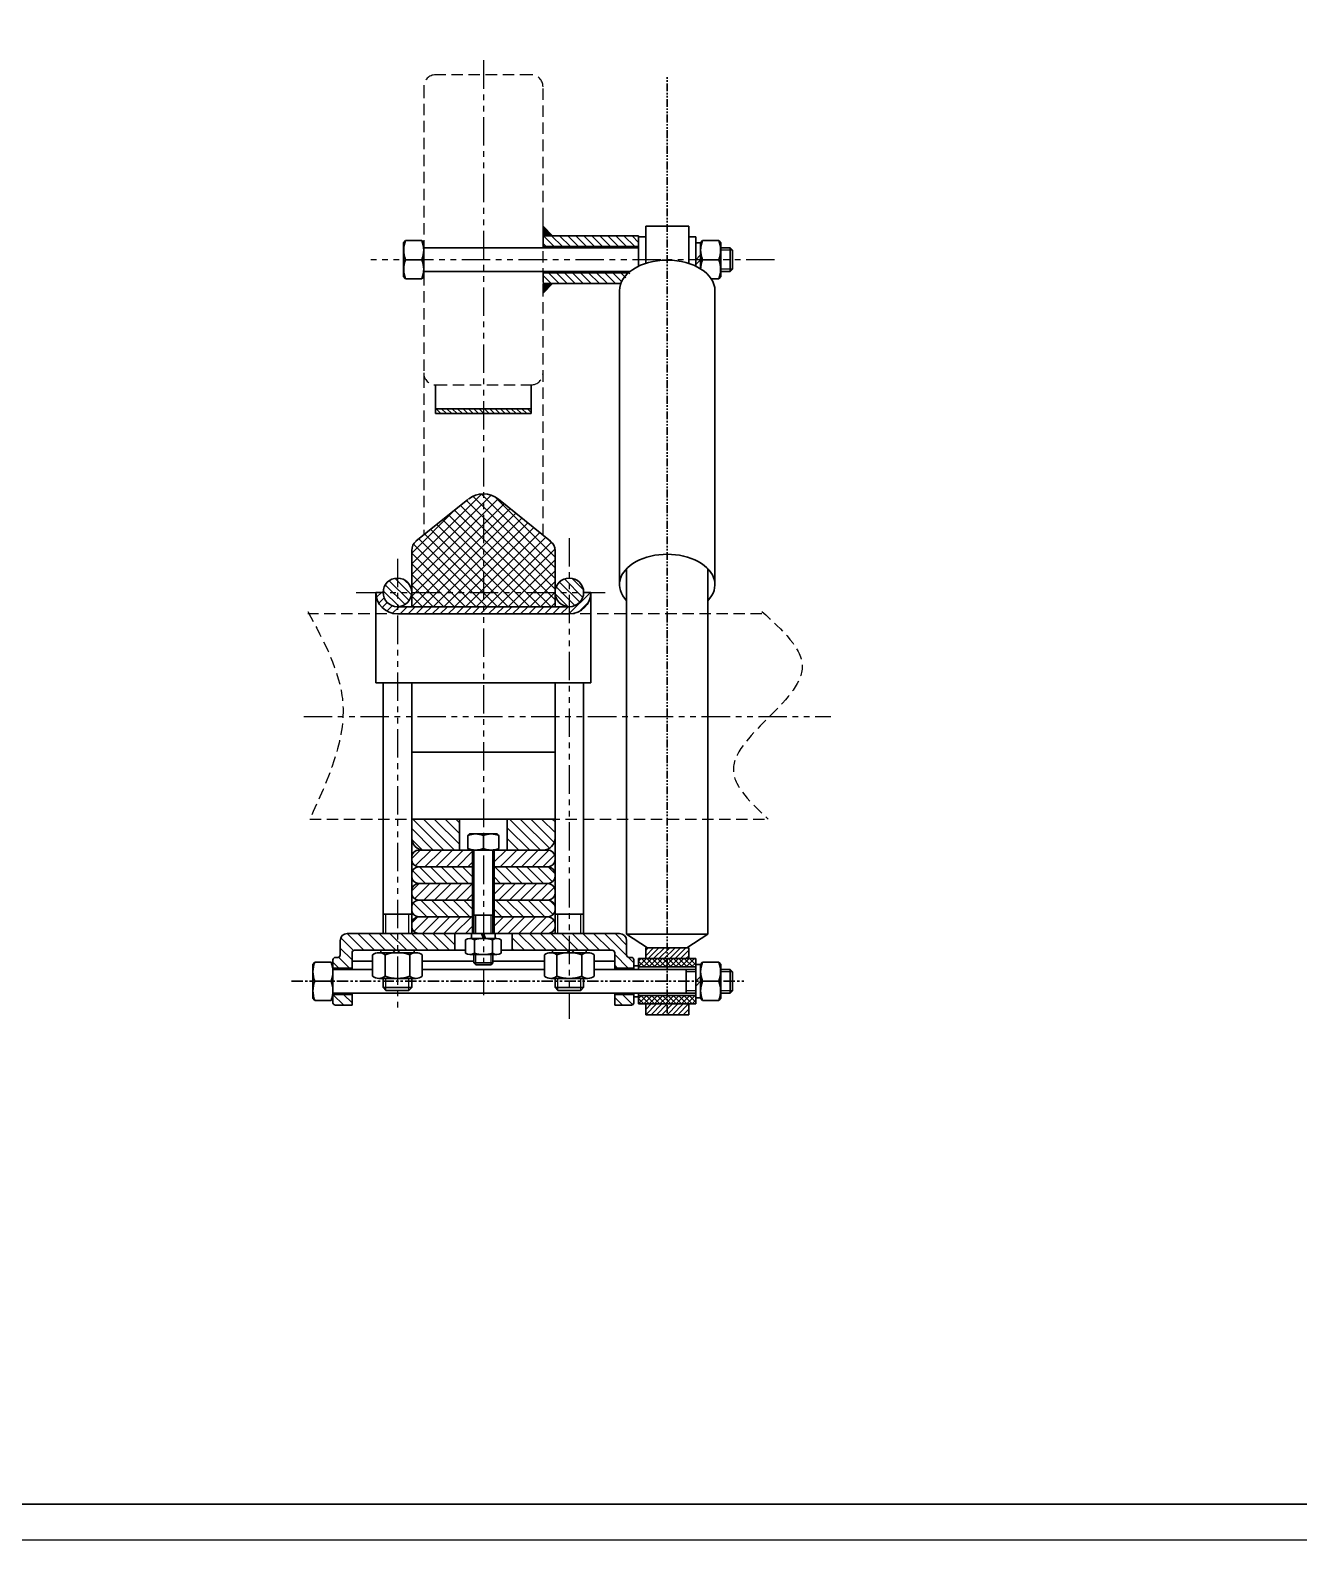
# Model space of a CAD drawing. Header units: millimetres. Extents: x -4667 to 8941, y -1665 to 5310.
# Drawn here: x -1939.2 to -1584.9, y 2873.4 to 3295.2 of the extents above; entities that cross this region are included whole.
import ezdxf

# ---------------------------------------------------------------- set-up
doc = ezdxf.new("R2010")
doc.units = ezdxf.units.MM
doc.linetypes.add('DASHED2', pattern=[9.525, 6.35, -3.175])
doc.linetypes.add('PHANTOM2', pattern=[31.75, 15.875, -3.175, 3.175, -3.175, 3.175, -3.175])
for name, color, linetype in [('双点划线、', 3, 'PHANTOM2'), ('细实线', 3, 'CONTINUOUS'), ('虚线', 4, 'DASHED2')]:
    doc.layers.add(name, color=color, linetype=linetype)
doc.layers.add('粗实线', color=2, linetype='CONTINUOUS', lineweight=30)

msp = doc.modelspace()

# ---------------------------------------------------------------- hatches: boundary and pattern name
at = {"layer": '粗实线', "ltscale": 0.5}
for points in [[(-1795.95, 3240.42), (-1795.95, 3237.75), (-1793.29, 3237.75)], [(-1793.29, 3224.42), (-1795.95, 3224.42), (-1795.95, 3221.75)]]:
    msp.add_hatch(color=256, dxfattribs=at).paths.add_polyline_path(points)
at = {"layer": '细实线', "ltscale": 0.5}
h = msp.add_hatch(dxfattribs=at)
h.set_pattern_fill('ANSI31', color=256, scale=0.666667, style=0)
h.set_pattern_definition([(45, (-1832.621, 3042.7759), (-1.496709, 1.496709), [])])
h.paths.add_polyline_path([(-1752.97, 3419.65, 0.414214), (-1754.97, 3421.65), (-1772.97, 3421.65), (-1772.97, 3416.98), (-1754.97, 3416.98, 0.414214), (-1752.97, 3418.98)], flags=17)
h.paths.add_polyline_path([(-1772.97, 3421.65), (-1790.97, 3421.65, 0.414214), (-1792.97, 3419.65), (-1792.97, 3418.98, 0.414214), (-1790.97, 3416.98), (-1772.97, 3416.98)], flags=17)
h.paths.add_polyline_path([(-1772.97, 3439.65), (-1790.97, 3439.65, 0.414214), (-1792.97, 3437.65), (-1792.97, 3436.98, 0.414214), (-1790.97, 3434.98), (-1772.97, 3434.98)], flags=17)
h.paths.add_polyline_path([(-1752.97, 3436.98), (-1752.97, 3437.65, 0.414214), (-1754.97, 3439.65), (-1772.97, 3439.65), (-1772.97, 3434.98), (-1754.97, 3434.98, 0.414214)], flags=17)
h.paths.add_polyline_path([(-1754.97, 3434.98, 0.414214), (-1752.97, 3436.98), (-1752.97, 3437.65, 0.414214), (-1754.97, 3439.65), (-1772.97, 3439.65), (-1772.97, 3434.98)])
h.paths.add_polyline_path([(-1772.97, 3434.98), (-1772.97, 3439.65), (-1790.97, 3439.65, 0.414214), (-1792.97, 3437.65), (-1792.97, 3436.98, 0.414214), (-1790.97, 3434.98)])
h.paths.add_polyline_path([(-1790.97, 3421.65, 0.414214), (-1792.97, 3419.65), (-1792.97, 3418.98, 0.414214), (-1790.97, 3416.98), (-1772.97, 3416.98), (-1772.97, 3421.65)], flags=17)
h.paths.add_polyline_path([(-1754.97, 3416.98, 0.414214), (-1752.97, 3418.98), (-1752.97, 3419.65, 0.414214), (-1754.97, 3421.65), (-1772.97, 3421.65), (-1772.97, 3416.98)], flags=17)
h.paths.add_polyline_path([(-1815.62, 3061.44), (-1815.62, 3066.11), (-1830.62, 3066.11, 0.414214), (-1832.62, 3064.11), (-1832.62, 3063.44, 0.414214), (-1830.62, 3061.44)])
h.paths.add_polyline_path([(-1794.62, 3061.44, 0.414214), (-1792.62, 3063.44), (-1792.62, 3064.11, 0.414214), (-1794.62, 3066.11), (-1809.62, 3066.11), (-1809.62, 3061.44)])
h.paths.add_polyline_path([(-1830.62, 3056.78, 0.414214), (-1832.62, 3054.78), (-1832.62, 3054.11, 0.414214), (-1830.62, 3052.11), (-1815.62, 3052.11), (-1815.62, 3056.78)])
h.paths.add_polyline_path([(-1794.62, 3052.11, 0.414214), (-1792.62, 3054.11), (-1792.62, 3054.78, 0.414214), (-1794.62, 3056.78), (-1809.62, 3056.78), (-1809.62, 3052.11)])
h.paths.add_polyline_path([(-1815.62, 3042.78), (-1815.62, 3047.44), (-1830.62, 3047.44, 0.414214), (-1832.62, 3045.44), (-1832.62, 3044.78, 0.414214), (-1830.62, 3042.78)])
h.paths.add_polyline_path([(-1794.62, 3042.78, 0.414214), (-1792.62, 3044.78), (-1792.62, 3045.44, 0.414214), (-1794.62, 3047.44), (-1809.62, 3047.44), (-1809.62, 3042.78), (-1809.29, 3042.78)])
h = msp.add_hatch(dxfattribs=at)
h.set_pattern_fill('ANSI31', color=256, scale=0.5, angle=90, style=0)
h.set_pattern_definition([(135, (-1795.9544, 3224.418), (-1.12253, -1.12253), [])])
h.paths.add_polyline_path([(-1769.29, 3237.75), (-1795.95, 3237.75), (-1795.95, 3234.75), (-1769.29, 3234.75)])
edge = h.paths.add_edge_path()
edge.add_ellipse((-1761.29, 3222.4), major_axis=(-13.33, 0), ratio=0.642788, start_angle=324.1852, end_angle=346.4008, ccw=False)
edge.add_line((-1772.1, 3227.42), (-1795.95, 3227.42))
edge.add_line((-1795.95, 3227.42), (-1795.95, 3224.75))
edge.add_line((-1795.95, 3224.75), (-1795.95, 3224.42))
edge.add_line((-1795.95, 3224.42), (-1793.29, 3224.42))
edge.add_line((-1793.29, 3224.42), (-1774.25, 3224.42))
h = msp.add_hatch(dxfattribs=at)
h.set_pattern_fill('ANSI31', color=256, scale=0.333333, angle=90, style=0)
h.set_pattern_definition([(135, (-1825.9544, 3188.087), (-0.748355, -0.748355), [])])
h.paths.add_polyline_path([(-1812.62, 3189.42), (-1825.95, 3189.42), (-1825.95, 3188.09), (-1812.62, 3188.09)])
h.paths.add_polyline_path([(-1799.29, 3189.42), (-1812.62, 3189.42), (-1812.62, 3188.09), (-1799.29, 3188.09)])
h = msp.add_hatch(dxfattribs=at)
h.set_pattern_fill('ANSI37', color=256, scale=0.666667, angle=90, style=0)
h.set_pattern_definition([(135, (-1832.621, 3134.1092), (-1.49671, -1.49671), []), (225, (-1832.621, 3134.1092), (1.49671, -1.49671), [])])
h.paths.add_polyline_path([(-1812.62, 3138.11), (-1792.62, 3138.11), (-1792.62, 3149.85, 0.226756), (-1793.86, 3152.44), (-1808.44, 3164.2, 0.171363), (-1812.62, 3165.68)])
h.paths.add_polyline_path([(-1812.62, 3165.68, 0.171363), (-1816.81, 3164.2), (-1831.38, 3152.44, 0.226756), (-1832.62, 3149.85), (-1832.62, 3138.11), (-1812.62, 3138.11)])
h.paths.add_polyline_path([(-1812.62, 3134.11), (-1812.62, 3138.11), (-1832.62, 3138.11), (-1832.62, 3134.11)])
h.paths.add_polyline_path([(-1792.62, 3134.11), (-1792.62, 3138.11), (-1812.62, 3138.11), (-1812.62, 3134.11)])
h = msp.add_hatch(dxfattribs=at)
h.set_pattern_fill('ANSI31', color=256, scale=0.5, angle=90, style=0)
h.set_pattern_definition([(135, (-1840.6211, 3134.1092), (-1.12253, -1.12253), [])])
h.paths.add_polyline_path([(-1836.62, 3142.11, 0.414214), (-1840.62, 3138.11), (-1836.62, 3138.11)])
h.paths.add_polyline_path([(-1832.62, 3138.11, 0.414214), (-1836.62, 3142.11), (-1836.62, 3138.11)])
h.paths.add_polyline_path([(-1832.62, 3138.11), (-1836.62, 3138.11), (-1836.62, 3134.11, 0.414214)])
h.paths.add_polyline_path([(-1836.62, 3138.11), (-1840.62, 3138.11, 0.414214), (-1836.62, 3134.11)])
h.paths.add_polyline_path([(-1788.62, 3142.11, 0.414214), (-1792.62, 3138.11), (-1788.62, 3138.11)])
h.paths.add_polyline_path([(-1784.62, 3138.11, 0.414214), (-1788.62, 3142.11), (-1788.62, 3138.11)])
h.paths.add_polyline_path([(-1788.62, 3134.11, 0.414214), (-1784.62, 3138.11), (-1788.62, 3138.11)])
h.paths.add_polyline_path([(-1788.62, 3134.11), (-1788.62, 3138.11), (-1792.62, 3138.11, 0.414214)])
h = msp.add_hatch(dxfattribs=at)
h.set_pattern_fill('ANSI31', color=256, scale=0.5, style=0)
h.set_pattern_definition([(45, (-1842.6211, 3132.1092), (-1.12253, 1.12253), [])])
h.paths.add_polyline_path([(-1812.62, 3134.11), (-1836.62, 3134.11), (-1836.62, 3132.11), (-1812.62, 3132.11)])
h.paths.add_polyline_path([(-1788.62, 3134.11), (-1812.62, 3134.11), (-1812.62, 3132.11), (-1788.62, 3132.11)])
h.paths.add_polyline_path([(-1782.62, 3138.11), (-1784.62, 3138.11, -0.414214), (-1788.62, 3134.11), (-1788.62, 3132.11, 0.414214)])
h.paths.add_polyline_path([(-1840.62, 3138.11), (-1842.62, 3138.11, 0.414214), (-1836.62, 3132.11), (-1836.62, 3134.11, -0.414214)])
h = msp.add_hatch(dxfattribs=at)
h.set_pattern_fill('ANSI31', color=256, scale=0.666667, angle=90, style=0)
h.set_pattern_definition([(135, (-1832.621, 3066.1092), (-1.49671, -1.49671), [])])
h.paths.add_polyline_path([(-1819.29, 3074.78), (-1832.62, 3074.78), (-1832.62, 3069.44, 0.414214), (-1829.29, 3066.11), (-1819.29, 3066.11)])
h.paths.add_polyline_path([(-1792.62, 3069.44), (-1792.62, 3074.78), (-1805.95, 3074.78), (-1805.95, 3066.11), (-1795.95, 3066.11, 0.414214)])
h = msp.add_hatch(dxfattribs=at)
h.set_pattern_fill('ANSI31', color=256, scale=0.666667, angle=90, style=0)
h.set_pattern_definition([(135, (-1854.621, 3022.7759), (-1.49671, -1.49671), [])])
h.paths.add_polyline_path([(-1820.62, 3042.78), (-1836.62, 3042.78), (-1836.62, 3038.11), (-1832.29, 3038.11), (-1820.62, 3038.11)])
h.paths.add_polyline_path([(-1836.62, 3042.78), (-1850.62, 3042.78, 0.414214), (-1852.62, 3040.78), (-1852.62, 3036.78, -0.414214), (-1853.29, 3036.11), (-1853.95, 3036.11, 0.414214), (-1854.62, 3035.44), (-1854.62, 3033.11), (-1849.29, 3033.11), (-1849.29, 3037.44, -0.414214), (-1848.62, 3038.11), (-1836.62, 3038.11)])
h.paths.add_polyline_path([(-1849.29, 3025.78), (-1854.62, 3025.78), (-1854.62, 3024.72), (-1854.62, 3023.44, 0.414214), (-1853.95, 3022.78), (-1849.29, 3022.78)])
h.paths.add_polyline_path([(-1788.62, 3042.78), (-1804.62, 3042.78), (-1804.62, 3038.11), (-1788.62, 3038.11)])
h.paths.add_polyline_path([(-1772.62, 3040.78, 0.414214), (-1774.62, 3042.78), (-1788.62, 3042.78), (-1788.62, 3038.11), (-1776.62, 3038.11, -0.414214), (-1775.95, 3037.44), (-1775.95, 3033.11), (-1770.62, 3033.11), (-1770.62, 3035.44, 0.414214), (-1771.29, 3036.11), (-1771.95, 3036.11, -0.414214), (-1772.62, 3036.78)])
h.paths.add_polyline_path([(-1770.62, 3025.78), (-1775.95, 3025.78), (-1775.95, 3022.78), (-1772.62, 3022.78), (-1771.29, 3022.78, 0.414214), (-1770.62, 3023.44)])
h.paths.add_polyline_path([(-1792.62, 3049.44), (-1792.62, 3050.11, 0.414214), (-1794.62, 3052.11), (-1809.62, 3052.11), (-1809.62, 3047.44), (-1794.62, 3047.44, 0.414214)])
h.paths.add_polyline_path([(-1815.62, 3052.11), (-1830.62, 3052.11, 0.414214), (-1832.62, 3050.11), (-1832.62, 3049.44, 0.414214), (-1830.62, 3047.44), (-1815.62, 3047.44)])
h.paths.add_polyline_path([(-1815.62, 3061.44), (-1830.62, 3061.44, 0.414214), (-1832.62, 3059.44), (-1832.62, 3058.78, 0.414214), (-1830.62, 3056.78), (-1815.62, 3056.78)])
h.paths.add_polyline_path([(-1792.62, 3058.78), (-1792.62, 3059.44, 0.414214), (-1794.62, 3061.44), (-1809.62, 3061.44), (-1809.62, 3056.78), (-1794.62, 3056.78, 0.414214)])
h = msp.add_hatch(dxfattribs=at)
h.set_pattern_fill('ANSI31', color=256, scale=0.333333, style=0)
h.set_pattern_definition([(45, (-1767.2878, 3020.1092), (-0.748355, 0.748355), [])])
h.paths.add_polyline_path([(-1761.29, 3038.78), (-1761.29, 3035.78), (-1755.29, 3035.78), (-1755.29, 3038.78)])
h.paths.add_polyline_path([(-1755.29, 3020.11), (-1755.29, 3023.11), (-1767.29, 3023.11), (-1767.29, 3020.11)])
h.paths.add_polyline_path([(-1761.29, 3035.78), (-1761.29, 3038.78), (-1767.29, 3038.78), (-1767.29, 3035.78)])
h = msp.add_hatch(dxfattribs=at)
h.set_pattern_fill('ANSI37', color=256, scale=0.333333, style=0)
h.set_pattern_definition([(45, (-1769.2878, 3023.1092), (-0.748355, 0.748355), []), (135, (-1769.2878, 3023.1092), (-0.748355, -0.748355), [])])
h.paths.add_polyline_path([(-1761.29, 3035.78), (-1769.29, 3035.78), (-1769.29, 3033.44), (-1761.29, 3033.44)])
h.paths.add_polyline_path([(-1753.29, 3035.78), (-1761.29, 3035.78), (-1761.29, 3033.44), (-1753.29, 3033.44), (-1753.29, 3034.11)])
h.paths.add_polyline_path([(-1753.29, 3025.44), (-1761.29, 3025.44), (-1761.29, 3023.11), (-1753.29, 3023.11)])
h.paths.add_polyline_path([(-1761.29, 3025.44), (-1769.29, 3025.44), (-1769.29, 3023.11), (-1761.29, 3023.11)])

# ---------------------------------------------------------------- linework, layer by layer
at = {"layer": '双点划线、', "ltscale": 0.5}
for p, q in [((-1812.62, 3286.8), (-1812.62, 3025.55)), ((-1731.33, 3231.08), (-1844.01, 3231.08)), ((-1788.62, 3153.29), (-1788.62, 3018.98)), ((-1836.62, 3147.5), (-1836.62, 3021.34)), ((-1848.18, 3138.11), (-1778.64, 3138.11)), ((-1862.8, 3103.44), (-1715.63, 3103.44))]:
    msp.add_line(p, q, dxfattribs=at)
at = {"layer": '双点划线、', "lineweight": 35, "ltscale": 0.1375}
msp.add_line((-1761.29, 3020.58), (-1761.29, 3282.41), dxfattribs=at)
at = {"layer": '双点划线、', "lineweight": 35, "ltscale": 0.2}
msp.add_line((-1866.21, 3029.44), (-1739.72, 3029.44), dxfattribs=at)
at = {"layer": '粗实线', "ltscale": 0.5}
for p, q in [((-1795.95, 3237.75), (-1795.95, 3240.42)), ((-1793.29, 3237.75), (-1795.95, 3240.42)), ((-1755.29, 3240.42), (-1767.29, 3240.42)), ((-1767.29, 3240.42), (-1755.29, 3240.42)), ((-1767.29, 3240.42), (-1767.29, 3230.06)), ((-1755.29, 3240.42), (-1755.29, 3230.06)), ((-1834.35, 3236.42), (-1834.89, 3235.8)), ((-1834.89, 3226.37), (-1834.89, 3235.8)), ((-1829.82, 3236.42), (-1834.35, 3236.42)), ((-1829.82, 3236.42), (-1829.29, 3235.8)), ((-1829.29, 3226.37), (-1829.29, 3235.8)), ((-1769.29, 3237.75), (-1795.95, 3237.75)), ((-1795.95, 3237.75), (-1793.29, 3237.75)), ((-1795.95, 3237.42), (-1795.95, 3234.42)), ((-1769.29, 3237.75), (-1769.29, 3229.26)), ((-1769.29, 3237.42), (-1767.29, 3237.42)), ((-1755.29, 3237.42), (-1753.29, 3237.42)), ((-1753.29, 3237.42), (-1753.29, 3229.26)), ((-1751.42, 3236.42), (-1751.95, 3235.8)), ((-1751.95, 3235.8), (-1751.95, 3228.52)), ((-1751.42, 3236.42), (-1746.89, 3236.42)), ((-1746.89, 3236.42), (-1746.35, 3235.8)), ((-1746.35, 3235.8), (-1746.35, 3226.37)), ((-1829.29, 3227.08), (-1829.29, 3235.08)), ((-1769.29, 3234.42), (-1829.29, 3234.42)), ((-1769.29, 3234.75), (-1795.95, 3234.75)), ((-1751.95, 3232.42), (-1753.29, 3231.08)), ((-1751.95, 3235.08), (-1751.95, 3228.42)), ((-1834.35, 3231.08), (-1829.82, 3231.08)), ((-1771.71, 3227.75), (-1829.29, 3227.75)), ((-1795.95, 3227.75), (-1795.95, 3224.75)), ((-1772.1, 3227.42), (-1795.95, 3227.42)), ((-1751.95, 3231.08), (-1753.29, 3229.75)), ((-1746.89, 3231.08), (-1751.42, 3231.08)), ((-1834.35, 3225.75), (-1834.89, 3226.37)), ((-1829.82, 3225.75), (-1834.35, 3225.75)), ((-1829.82, 3225.75), (-1829.29, 3226.37)), ((-1774.25, 3224.42), (-1795.95, 3224.42)), ((-1795.95, 3224.42), (-1795.95, 3221.75)), ((-1795.95, 3224.42), (-1793.29, 3224.42)), ((-1793.29, 3224.42), (-1795.95, 3221.75)), ((-1749.01, 3225.75), (-1746.89, 3225.75)), ((-1746.89, 3225.75), (-1746.35, 3226.37)), ((-1825.95, 3188.09), (-1825.95, 3196.09)), ((-1799.29, 3188.09), (-1799.29, 3196.09)), ((-1825.95, 3189.42), (-1799.29, 3189.42)), ((-1825.95, 3188.09), (-1799.29, 3188.09)), ((-1831.44, 3152.4), (-1817, 3164.04)), ((-1793.86, 3152.44), (-1808.44, 3164.2)), ((-1832.62, 3134.11), (-1832.62, 3149.85)), ((-1792.62, 3134.11), (-1792.62, 3149.85)), ((-1772.62, 3042.58), (-1772.62, 3144.75)), ((-1749.95, 3144.75), (-1749.95, 3042.58)), ((-1842.62, 3138.11), (-1842.62, 3112.84)), ((-1840.62, 3138.11), (-1842.62, 3138.11)), ((-1784.62, 3138.11), (-1782.62, 3138.11)), ((-1782.62, 3138.11), (-1782.62, 3112.84)), ((-1836.62, 3134.11), (-1812.62, 3134.11)), ((-1836.62, 3132.11), (-1812.62, 3132.11)), ((-1788.62, 3134.11), (-1812.62, 3134.11)), ((-1788.62, 3132.11), (-1812.62, 3132.11)), ((-1842.62, 3112.84), (-1812.62, 3112.84)), ((-1840.62, 3112.84), (-1840.62, 3042.78)), ((-1832.62, 3112.84), (-1832.62, 3042.78)), ((-1782.62, 3112.84), (-1812.62, 3112.84)), ((-1792.62, 3112.84), (-1792.62, 3042.78)), ((-1784.62, 3112.84), (-1784.62, 3042.78)), ((-1832.62, 3093.44), (-1795.29, 3093.44)), ((-1792.62, 3093.44), (-1795.29, 3093.44)), ((-1792.62, 3074.78), (-1832.62, 3074.78)), ((-1819.29, 3074.78), (-1819.29, 3066.11)), ((-1805.95, 3074.78), (-1805.95, 3066.11)), ((-1816.95, 3070.18), (-1816.46, 3070.62)), ((-1816.95, 3066.54), (-1816.95, 3070.18)), ((-1808.79, 3070.62), (-1816.46, 3070.62)), ((-1812.62, 3070.18), (-1812.62, 3066.54)), ((-1808.79, 3070.62), (-1808.29, 3070.18)), ((-1808.29, 3066.54), (-1808.29, 3070.18)), ((-1832.62, 3066.11), (-1832.62, 3061.44)), ((-1832.62, 3064.11), (-1832.62, 3063.44)), ((-1815.29, 3066.11), (-1830.62, 3066.11)), ((-1816.95, 3066.54), (-1816.46, 3066.11)), ((-1808.79, 3066.11), (-1816.46, 3066.11)), ((-1815.62, 3066.11), (-1815.62, 3042.78)), ((-1809.95, 3066.11), (-1794.62, 3066.11)), ((-1809.62, 3066.11), (-1809.62, 3042.78)), ((-1808.79, 3066.11), (-1808.29, 3066.54)), ((-1792.62, 3064.11), (-1792.62, 3063.44)), ((-1832.62, 3061.44), (-1832.62, 3056.78)), ((-1832.62, 3059.44), (-1832.62, 3058.78)), ((-1815.29, 3061.44), (-1830.62, 3061.44)), ((-1809.95, 3061.44), (-1794.62, 3061.44)), ((-1792.62, 3059.44), (-1792.62, 3058.78)), ((-1832.62, 3056.78), (-1832.62, 3052.11)), ((-1832.62, 3054.78), (-1832.62, 3054.11)), ((-1815.29, 3056.78), (-1830.62, 3056.78)), ((-1809.95, 3056.78), (-1794.62, 3056.78)), ((-1792.62, 3054.78), (-1792.62, 3054.11)), ((-1832.62, 3052.11), (-1832.62, 3047.44)), ((-1832.62, 3050.11), (-1832.62, 3049.44)), ((-1815.29, 3052.11), (-1830.62, 3052.11)), ((-1809.95, 3052.11), (-1794.62, 3052.11)), ((-1792.62, 3050.11), (-1792.62, 3049.44)), ((-1832.62, 3047.44), (-1832.62, 3042.78)), ((-1815.29, 3047.44), (-1830.62, 3047.44)), ((-1809.95, 3047.44), (-1794.62, 3047.44)), ((-1832.62, 3042.78), (-1774.62, 3042.78)), ((-1820.62, 3042.78), (-1820.62, 3038.11)), ((-1816.37, 3041.44), (-1808.87, 3041.44)), ((-1815.95, 3042.78), (-1809.29, 3042.78)), ((-1815.95, 3042.78), (-1815.95, 3041.44)), ((-1815.95, 3041.44), (-1809.29, 3041.44)), ((-1814.38, 3041.44), (-1814.38, 3041.44)), ((-1812.62, 3041.44), (-1813.17, 3042.78)), ((-1812.07, 3041.44), (-1812.62, 3042.78)), ((-1809.29, 3042.78), (-1809.29, 3041.44)), ((-1804.62, 3042.78), (-1804.62, 3038.11)), ((-1792.62, 3045.44), (-1792.62, 3044.78)), ((-1749.95, 3042.58), (-1772.62, 3042.58)), ((-1772.62, 3042.58), (-1766.81, 3038.77)), ((-1749.95, 3042.58), (-1755.77, 3038.77)), ((-1836.62, 3038.11), (-1844.25, 3038.11)), ((-1831.42, 3037.44), (-1841.82, 3037.44)), ((-1841.29, 3037.44), (-1841.29, 3038.11)), ((-1836.62, 3037.44), (-1841.29, 3037.44)), ((-1837.95, 3037.44), (-1837.29, 3038.11)), ((-1836.62, 3037.44), (-1835.95, 3038.11)), ((-1836.62, 3037.44), (-1831.95, 3037.44)), ((-1831.95, 3037.44), (-1831.95, 3038.11)), ((-1817.62, 3041.01), (-1817.62, 3037.34)), ((-1815.12, 3041.01), (-1815.12, 3037.34)), ((-1810.12, 3041.01), (-1810.12, 3037.34)), ((-1807.62, 3041.01), (-1807.62, 3037.34)), ((-1793.82, 3037.44), (-1783.42, 3037.44)), ((-1793.29, 3037.44), (-1793.29, 3038.11)), ((-1788.62, 3037.44), (-1793.29, 3037.44)), ((-1788.62, 3037.44), (-1789.29, 3038.11)), ((-1788.62, 3038.11), (-1780.99, 3038.11)), ((-1788.62, 3037.44), (-1783.95, 3037.44)), ((-1787.29, 3037.44), (-1787.95, 3038.11)), ((-1783.95, 3037.44), (-1783.95, 3038.11)), ((-1767.29, 3038.78), (-1755.29, 3038.78)), ((-1767.29, 3038.78), (-1767.29, 3035.78)), ((-1755.29, 3038.78), (-1755.29, 3035.78)), ((-1859.69, 3034.78), (-1860.22, 3034.16)), ((-1860.22, 3024.72), (-1860.22, 3034.16)), ((-1855.15, 3034.78), (-1859.69, 3034.78)), ((-1855.15, 3034.78), (-1854.62, 3034.16)), ((-1854.62, 3024.72), (-1854.62, 3034.16)), ((-1854.62, 3025.44), (-1854.62, 3033.44)), ((-1843.55, 3030.84), (-1843.55, 3036.84)), ((-1840.09, 3030.84), (-1840.09, 3036.84)), ((-1833.16, 3030.84), (-1833.16, 3036.84)), ((-1829.69, 3030.84), (-1829.69, 3036.84)), ((-1829.69, 3035.06), (-1815.29, 3035.06)), ((-1816.37, 3036.91), (-1808.87, 3036.91)), ((-1809.95, 3035.06), (-1795.55, 3035.06)), ((-1795.55, 3030.84), (-1795.55, 3036.84)), ((-1792.09, 3030.84), (-1792.09, 3036.84)), ((-1785.16, 3030.84), (-1785.16, 3036.84)), ((-1781.69, 3030.84), (-1781.69, 3036.84)), ((-1769.29, 3035.78), (-1753.29, 3035.78)), ((-1769.29, 3035.78), (-1769.29, 3032.78)), ((-1769.29, 3033.44), (-1753.29, 3033.44)), ((-1753.29, 3034.11), (-1753.29, 3024.78)), ((-1751.42, 3034.78), (-1751.95, 3034.16)), ((-1751.95, 3034.16), (-1751.95, 3024.72)), ((-1751.95, 3033.44), (-1751.95, 3025.44)), ((-1751.42, 3034.78), (-1746.89, 3034.78)), ((-1746.89, 3034.78), (-1746.35, 3034.16)), ((-1746.35, 3034.16), (-1746.35, 3024.72)), ((-1859.69, 3029.44), (-1855.15, 3029.44)), ((-1831.42, 3030.24), (-1841.82, 3030.24)), ((-1793.82, 3030.24), (-1783.42, 3030.24)), ((-1769.29, 3032.78), (-1770.62, 3032.78)), ((-1751.95, 3030.78), (-1753.29, 3029.44)), ((-1751.95, 3029.44), (-1753.29, 3028.11)), ((-1746.89, 3029.44), (-1751.42, 3029.44)), ((-1859.69, 3024.11), (-1860.22, 3024.72)), ((-1855.15, 3024.11), (-1854.62, 3024.72)), ((-1769.29, 3026.11), (-1770.62, 3026.11)), ((-1769.29, 3023.11), (-1769.29, 3026.11)), ((-1769.29, 3025.44), (-1753.29, 3025.44)), ((-1751.42, 3024.11), (-1751.95, 3024.72)), ((-1746.89, 3024.11), (-1746.35, 3024.72)), ((-1855.15, 3024.11), (-1859.69, 3024.11)), ((-1769.29, 3023.11), (-1753.29, 3023.11)), ((-1767.29, 3020.11), (-1767.29, 3023.11)), ((-1755.29, 3020.11), (-1755.29, 3023.11)), ((-1751.42, 3024.11), (-1746.89, 3024.11)), ((-1767.29, 3020.11), (-1755.29, 3020.11))]:
    msp.add_line(p, q, dxfattribs=at)
at = {"layer": '粗实线', "lineweight": 35, "ltscale": 0.0875}
for p, q in [((-1829.29, 3235.8), (-1829.29, 3234.75)), ((-1829.29, 3227.42), (-1829.29, 3226.37)), ((-1854.62, 3035.44), (-1854.62, 3033.11)), ((-1770.62, 3035.44), (-1770.62, 3033.11)), ((-1854.62, 3025.78), (-1854.62, 3023.44)), ((-1770.62, 3025.78), (-1770.62, 3023.44))]:
    msp.add_line(p, q, dxfattribs=at)
at = {"layer": '粗实线'}
for p, q in [((-1753.29, 3235.75), (-1751.95, 3235.75)), ((-1746.39, 3234.42), (-1743.69, 3234.42)), ((-1743.69, 3234.42), (-1743.02, 3233.75)), ((-1743.69, 3234.42), (-1743.69, 3227.75)), ((-1743.02, 3233.75), (-1743.02, 3228.42)), ((-1746.39, 3227.75), (-1743.69, 3227.75)), ((-1743.02, 3228.42), (-1743.69, 3227.75)), ((-1815.29, 3066.11), (-1815.29, 3042.78)), ((-1809.95, 3066.11), (-1809.95, 3042.78)), ((-1840.62, 3048.24), (-1832.62, 3048.24)), ((-1809.95, 3047.92), (-1815.29, 3047.92)), ((-1784.62, 3048.24), (-1792.62, 3048.24)), ((-1815.29, 3036.91), (-1815.29, 3034.59)), ((-1814.75, 3034.05), (-1815.29, 3034.59)), ((-1809.95, 3034.59), (-1815.29, 3034.59)), ((-1810.49, 3034.05), (-1814.75, 3034.05)), ((-1809.95, 3034.59), (-1810.49, 3034.05)), ((-1809.95, 3036.91), (-1809.95, 3034.59)), ((-1753.29, 3034.11), (-1751.95, 3034.11)), ((-1840.62, 3030.24), (-1840.62, 3027.71)), ((-1832.62, 3030.24), (-1832.62, 3027.71)), ((-1792.62, 3030.24), (-1792.62, 3027.71)), ((-1784.62, 3030.24), (-1784.62, 3027.71)), ((-1755.95, 3032.78), (-1755.95, 3026.11)), ((-1746.39, 3032.78), (-1743.69, 3032.78)), ((-1743.69, 3032.78), (-1743.02, 3032.11)), ((-1743.69, 3032.78), (-1743.69, 3026.11)), ((-1743.02, 3032.11), (-1743.02, 3026.78)), ((-1840.62, 3027.71), (-1839.82, 3026.91)), ((-1840.62, 3027.71), (-1832.62, 3027.71)), ((-1839.82, 3026.91), (-1833.42, 3026.91)), ((-1833.42, 3026.91), (-1832.62, 3027.71)), ((-1791.82, 3026.91), (-1792.62, 3027.71)), ((-1784.62, 3027.71), (-1792.62, 3027.71)), ((-1785.42, 3026.91), (-1791.82, 3026.91)), ((-1784.62, 3027.71), (-1785.42, 3026.91)), ((-1753.29, 3024.78), (-1751.95, 3024.78)), ((-1746.39, 3026.11), (-1743.69, 3026.11)), ((-1743.02, 3026.78), (-1743.69, 3026.11)), ((-2352.4, 2883.38), (-1198.4, 2883.38))]:
    msp.add_line(p, q, dxfattribs=at)
at = {"layer": '粗实线', "lineweight": 35, "ltscale": 0.1375}
for p, q in [((-1829.29, 3231.08), (-1829.29, 3234.75)), ((-1829.29, 3227.42), (-1829.29, 3231.08)), ((-1774.62, 3140.26), (-1774.62, 3222.4)), ((-1747.95, 3140.26), (-1747.95, 3222.4)), ((-1854.62, 3029.44), (-1854.62, 3033.11)), ((-1849.29, 3032.78), (-1849.29, 3033.11)), ((-1775.95, 3032.78), (-1775.95, 3033.11)), ((-1770.62, 3032.78), (-1770.62, 3033.11)), ((-1753.29, 3026.11), (-1753.29, 3035.78)), ((-1854.62, 3025.78), (-1854.62, 3029.44)), ((-1775.95, 3025.78), (-1775.95, 3026.11)), ((-1770.62, 3025.78), (-1770.62, 3026.11)), ((-1753.29, 3023.11), (-1753.29, 3026.11))]:
    msp.add_line(p, q, dxfattribs=at)
at = {"layer": '粗实线', "lineweight": 35}
for p, q in [((-1794.62, 3042.78), (-1850.62, 3042.78)), ((-1848.62, 3038.11), (-1817.62, 3038.11)), ((-1807.62, 3038.11), (-1776.62, 3038.11)), ((-1843.55, 3035.06), (-1849.29, 3035.06)), ((-1781.69, 3035.06), (-1775.95, 3035.06))]:
    msp.add_line(p, q, dxfattribs=at)
at = {"layer": '粗实线', "lineweight": 35, "ltscale": 0.15}
for p, q in [((-1852.62, 3040.78), (-1852.62, 3036.78)), ((-1772.62, 3040.78), (-1772.62, 3036.78))]:
    msp.add_line(p, q, dxfattribs=at)
at = {"layer": '粗实线', "lineweight": 35, "ltscale": 0.1875}
for p, q in [((-1849.29, 3037.44), (-1849.29, 3033.11)), ((-1775.95, 3037.44), (-1775.95, 3033.11))]:
    msp.add_line(p, q, dxfattribs=at)
at = {"layer": '粗实线', "lineweight": 35, "ltscale": 0.1625}
for p, q in [((-1840.95, 3038.11), (-1836.62, 3038.11)), ((-1836.62, 3038.11), (-1832.29, 3038.11)), ((-1788.62, 3038.11), (-1792.95, 3038.11)), ((-1784.29, 3038.11), (-1788.62, 3038.11))]:
    msp.add_line(p, q, dxfattribs=at)
at = {"layer": '粗实线', "lineweight": 35, "ltscale": 0.2}
for p, q in [((-1854.62, 3033.11), (-1849.29, 3033.11)), ((-1775.95, 3033.11), (-1770.62, 3033.11)), ((-1770.62, 3033.78), (-1769.29, 3033.78)), ((-1854.62, 3032.78), (-1843.55, 3032.78)), ((-1829.69, 3032.78), (-1795.55, 3032.78)), ((-1781.69, 3032.78), (-1753.29, 3032.78)), ((-1854.62, 3026.11), (-1753.29, 3026.11)), ((-1854.62, 3025.78), (-1849.29, 3025.78)), ((-1775.95, 3025.78), (-1770.62, 3025.78)), ((-1770.62, 3025.11), (-1769.29, 3025.11))]:
    msp.add_line(p, q, dxfattribs=at)
at = {"layer": '粗实线', "lineweight": 35, "ltscale": 0.025}
for p, q in [((-1853.95, 3036.11), (-1853.29, 3036.11)), ((-1771.95, 3036.11), (-1771.29, 3036.11))]:
    msp.add_line(p, q, dxfattribs=at)
at = {"layer": '粗实线', "lineweight": 35, "ltscale": 0.1125}
for p, q in [((-1849.29, 3026.11), (-1849.29, 3022.78)), ((-1775.95, 3025.78), (-1775.95, 3022.78))]:
    msp.add_line(p, q, dxfattribs=at)
at = {"layer": '粗实线', "lineweight": 35, "ltscale": 0.05}
for p, q in [((-1853.95, 3022.78), (-1849.29, 3022.78)), ((-1772.62, 3022.78), (-1771.29, 3022.78))]:
    msp.add_line(p, q, dxfattribs=at)
at = {"layer": '粗实线', "lineweight": 35, "ltscale": 0.125}
msp.add_line((-1775.95, 3022.78), (-1772.62, 3022.78), dxfattribs=at)
at = {"layer": '粗实线', "ltscale": 0.5}
for centre in [(-1836.62, 3138.11), (-1788.62, 3138.11)]:
    msp.add_circle(centre, 4, dxfattribs=at)
for centre, radius, start, end in [((-1827.95, 3233.75), 6.93, 157.3801, 202.6199), ((-1836.22, 3233.75), 6.93, 337.3801, 22.6199), ((-1745.02, 3233.75), 6.93, 157.3801, 202.6199), ((-1753.29, 3233.75), 6.93, 337.3801, 22.6199), ((-1827.95, 3228.42), 6.93, 157.3801, 202.6199), ((-1836.22, 3228.42), 6.93, 337.3801, 22.6199), ((-1745.02, 3228.42), 6.93, 157.3801, 180), ((-1753.29, 3228.42), 6.93, 337.3801, 22.6199), ((-1812.62, 3159.01), 6.67, 51.1043, 128.8957), ((-1829.29, 3149.85), 3.33, 128.8957, 180), ((-1795.95, 3149.85), 3.33, 0, 51.1043), ((-1836.62, 3138.11), 6, 180, 270), ((-1788.62, 3138.11), 6, 270, 360), ((-1829.29, 3069.44), 3.33, 180, 270), ((-1814.79, 3064.98), 5.63, 67.3801, 112.6199), ((-1810.45, 3064.98), 5.63, 67.3801, 112.6199), ((-1795.95, 3069.44), 3.33, 270, 0), ((-1830.62, 3064.11), 2, 90, 180), ((-1830.62, 3063.44), 2, 180, 270), ((-1814.79, 3071.74), 5.63, 247.3801, 292.6199), ((-1810.45, 3071.74), 5.63, 247.3801, 292.6199), ((-1794.62, 3064.11), 2, 0, 90), ((-1794.62, 3063.44), 2, 270, 0), ((-1830.62, 3059.44), 2, 90, 180), ((-1830.62, 3058.78), 2, 180, 270), ((-1794.62, 3059.44), 2, 0, 90), ((-1794.62, 3058.78), 2, 270, 0), ((-1830.62, 3054.78), 2, 90, 180), ((-1830.62, 3054.11), 2, 180, 270), ((-1794.62, 3054.78), 2, 0, 90), ((-1794.62, 3054.11), 2, 270, 0), ((-1830.62, 3050.11), 2, 90, 180), ((-1794.62, 3050.11), 2, 0, 90), ((-1830.62, 3049.44), 2, 180, 270), ((-1830.62, 3045.44), 2, 90, 180), ((-1794.62, 3049.44), 2, 270, 0), ((-1794.62, 3045.44), 2, 0, 90), ((-1830.62, 3044.78), 2, 180, 270), ((-1816.37, 3039.42), 2.02, 51.7868, 128.2132), ((-1812.62, 3034), 7.44, 70.3471, 109.6529), ((-1808.87, 3039.42), 2.02, 51.7868, 128.2132), ((-1794.62, 3044.78), 2, 270, 0), ((-1841.82, 3034.64), 2.8, 51.7868, 128.2132), ((-1836.62, 3027.14), 10.3, 70.3471, 109.6529), ((-1831.42, 3034.64), 2.8, 51.7868, 128.2132), ((-1816.37, 3038.93), 2.02, 231.7868, 308.2132), ((-1812.62, 3044.35), 7.44, 250.3471, 289.6529), ((-1808.87, 3038.93), 2.02, 231.7868, 308.2132), ((-1793.82, 3034.64), 2.8, 51.7868, 128.2132), ((-1788.62, 3027.14), 10.3, 70.3471, 109.6529), ((-1783.42, 3034.64), 2.8, 51.7868, 128.2132), ((-1853.29, 3032.11), 6.93, 157.3801, 202.6199), ((-1861.55, 3032.11), 6.93, 337.3801, 22.6199), ((-1745.02, 3032.11), 6.93, 157.3801, 202.6199), ((-1753.29, 3032.11), 6.93, 337.3801, 22.6199), ((-1853.29, 3026.78), 6.93, 157.3801, 202.6199), ((-1861.55, 3026.78), 6.93, 337.3801, 22.6199), ((-1841.82, 3033.04), 2.8, 231.7868, 308.2132), ((-1836.62, 3040.54), 10.3, 250.3471, 289.6529), ((-1831.42, 3033.04), 2.8, 231.7868, 308.2132), ((-1793.82, 3033.04), 2.8, 231.7868, 308.2132), ((-1788.62, 3040.54), 10.3, 250.3471, 289.6529), ((-1783.42, 3033.04), 2.8, 231.7868, 308.2132), ((-1745.02, 3026.78), 6.93, 157.3801, 202.6199), ((-1753.29, 3026.78), 6.93, 337.3801, 22.6199)]:
    msp.add_arc(centre, radius, start, end, dxfattribs=at)
at = {"layer": '粗实线', "lineweight": 35, "ltscale": 0.15}
for centre, radius, start, end in [((-1850.62, 3040.78), 2, 90, 180), ((-1774.62, 3040.78), 2, 0, 90), ((-1853.29, 3036.78), 0.667, 270, 0)]:
    msp.add_arc(centre, radius, start, end, dxfattribs=at)
at = {"layer": '粗实线', "lineweight": 35}
msp.add_arc((-1848.62, 3037.44), 0.667, 90, 180, dxfattribs=at)
at = {"layer": '粗实线', "lineweight": 35, "ltscale": 0.1875}
msp.add_arc((-1776.62, 3037.44), 0.667, 360, 90, dxfattribs=at)
at = {"layer": '粗实线', "lineweight": 35, "ltscale": 0.0875}
for centre, start, end in [((-1853.95, 3035.44), 90, 180), ((-1771.29, 3035.44), 0, 90), ((-1853.95, 3023.44), 180, 270), ((-1771.29, 3023.44), 270, 0)]:
    msp.add_arc(centre, 0.667, start, end, dxfattribs=at)
at = {"layer": '粗实线', "lineweight": 35, "ltscale": 0.025}
msp.add_arc((-1771.95, 3036.78), 0.667, 180, 270, dxfattribs=at)
at = {"layer": '粗实线', "ltscale": 0.5}
for centre, ratio, start_param, end_param in [((-1761.29, 3222.4), 0.642788, 3.141593, 6.283185), ((-1761.29, 3140.26), 0.638548, 2.586782, 6.837996)]:
    msp.add_ellipse(centre, major_axis=(-13.33, 0), ratio=ratio, start_param=start_param, end_param=end_param, dxfattribs=at)
at = {"layer": '细实线'}
for p, q in [((-1743.02, 3233.75), (-1746.35, 3233.75)), ((-1743.02, 3228.42), (-1746.35, 3228.42)), ((-1839.82, 3042.78), (-1839.82, 3048.24)), ((-1833.42, 3042.78), (-1833.42, 3048.24)), ((-1814.75, 3042.78), (-1814.75, 3047.92)), ((-1810.49, 3042.78), (-1810.49, 3047.92)), ((-1791.82, 3042.78), (-1791.82, 3048.24)), ((-1785.42, 3042.78), (-1785.42, 3048.24)), ((-1814.75, 3034.05), (-1814.75, 3036.91)), ((-1810.49, 3034.05), (-1810.49, 3036.91)), ((-1839.82, 3026.91), (-1839.82, 3030.24)), ((-1833.42, 3026.91), (-1833.42, 3030.24)), ((-1791.82, 3026.91), (-1791.82, 3030.24)), ((-1785.42, 3026.91), (-1785.42, 3030.24)), ((-1753.29, 3032.11), (-1755.95, 3032.11)), ((-1743.02, 3032.11), (-1746.35, 3032.11)), ((-1753.29, 3026.78), (-1755.95, 3026.78)), ((-1743.02, 3026.78), (-1746.35, 3026.78)), ((-2377.4, 2873.38), (-1188.4, 2873.38))]:
    msp.add_line(p, q, dxfattribs=at)
at = {"layer": '虚线', "ltscale": 0.5}
for p, q in [((-1799.29, 3282.75), (-1825.95, 3282.75)), ((-1829.29, 3279.42), (-1829.29, 3154.13)), ((-1795.95, 3242.4), (-1795.95, 3279.42)), ((-1795.95, 3154.13), (-1795.95, 3242.4)), ((-1825.95, 3196.09), (-1799.29, 3196.09)), ((-1734.83, 3132.11), (-1861.68, 3132.11)), ((-1861.09, 3074.78), (-1733.1, 3074.78))]:
    msp.add_line(p, q, dxfattribs=at)
for centre, start, end in [((-1825.95, 3279.42), 90, 180), ((-1799.29, 3279.42), 0, 90), ((-1825.95, 3199.42), 180, 270), ((-1799.29, 3199.42), 270, 0)]:
    msp.add_arc(centre, 3.33, start, end, dxfattribs=at)
for points in [[(-1861.68, 3132.78), (-1851.92, 3107.66), (-1861.09, 3074.78)], [(-1734.83, 3132.78), (-1723.59, 3117.11), (-1742.81, 3088.17), (-1733.1, 3074.78)]]:
    msp.add_spline(points, degree=3, dxfattribs=at)

doc.saveas('drawing.dxf')
